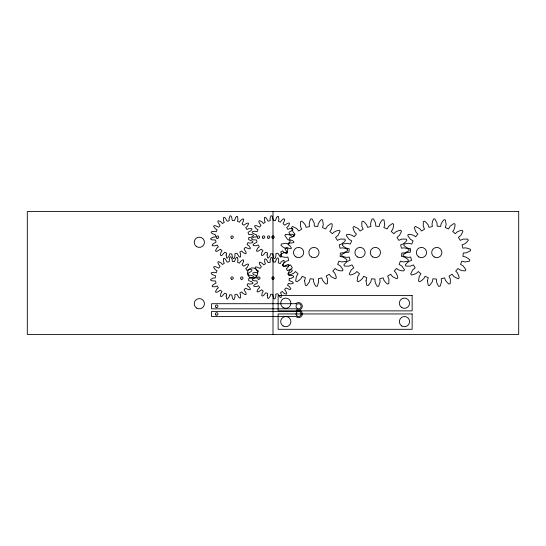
<?xml version="1.0" encoding="UTF-8"?>
<svg xmlns="http://www.w3.org/2000/svg" width="546" height="546" viewBox="0 0 546 546"><rect width="100%" height="100%" fill="white"/><g stroke="black" fill="none" stroke-linecap="round" stroke-linejoin="round"><path stroke-width="0.82" d="M273 211.575L273 334.425M226.133 255.05L226.604 257.917L227.436 258.115L229.163 255.787L229.613 253.808L231.797 253.979L232.473 257.33L233.258 258.586L234.111 258.517L235.039 255.774L234.855 253.747L236.991 253.242L238.663 256.217L239.803 257.166L240.595 256.838L240.622 253.938L239.824 252.075L241.694 250.928L242.99 252.498L245.584 253.794L246.232 253.242L245.905 251.795L244.028 248.942L245.454 247.277L248.56 248.703L250.041 248.805L250.484 248.075L248.805 245.714L247.065 244.669L247.904 242.642L249.87 243.147L252.737 242.677L252.935 241.844L251.822 240.868L248.628 239.667L248.805 237.483L250.832 237.353L253.405 236.022L253.337 235.169L251.979 234.582L248.566 234.425L248.061 232.289L251.037 230.617L251.986 229.477L251.658 228.685L248.758 228.658L246.894 229.456L245.748 227.586L247.318 226.29L248.614 223.696L248.061 223.048L246.615 223.369L243.762 225.252L242.096 223.826L243.523 220.72L243.625 219.239L242.895 218.796L240.533 220.475L239.489 222.215L237.462 221.376L237.967 219.403L237.496 216.544L236.664 216.346L235.688 217.458L234.487 220.652L232.303 220.475L231.627 217.131L230.842 215.875L229.989 215.936L229.061 218.687L229.245 220.714L227.109 221.219L225.437 218.243L224.297 217.294L223.505 217.622L223.478 220.516L224.276 222.386L222.406 223.532L221.11 221.963L218.516 220.666L217.868 221.219L218.195 222.666L220.072 225.518L218.646 227.177L215.54 225.757L214.059 225.655L213.616 226.385L215.295 228.747L217.035 229.791L216.196 231.811L214.23 231.313L211.363 231.784L211.165 232.616L212.278 233.592L215.472 234.794L215.295 236.978L213.268 237.107L210.695 238.438L210.763 239.291L212.121 239.878L215.534 240.035L216.039 242.165L213.063 243.844L212.114 244.983L212.442 245.768L215.342 245.802L217.206 245.004L218.352 246.874L216.782 248.171L215.486 250.764L216.039 251.413L217.485 251.085L220.338 249.208L222.004 250.634L220.912 252.354L220.475 255.221L221.205 255.665L222.481 254.914L224.611 252.238L226.638 253.085L226.133 255.05M226.133 296L226.604 298.867L227.436 299.065L229.163 296.737L229.613 294.758L231.797 294.929L232.473 298.28L233.258 299.536L234.111 299.467L235.039 296.724L234.855 294.697L236.991 294.192L238.663 297.167L239.803 298.116L240.595 297.788L240.622 294.888L239.824 293.025L241.694 291.878L242.99 293.448L245.584 294.744L246.232 294.192L245.905 292.745L244.028 289.892L245.454 288.227L248.56 289.653L250.041 289.755L250.484 289.025L248.805 286.664L247.065 285.619L247.904 283.592L249.87 284.097L252.737 283.627L252.935 282.794L251.822 281.818L248.628 280.617L248.805 278.433L252.15 277.757L253.405 276.972L253.337 276.119L250.594 275.191L248.566 275.375L248.061 273.239L251.037 271.567L251.986 270.427L251.658 269.635L248.758 269.608L246.894 270.406L245.748 268.536L247.318 267.24L248.614 264.646L248.061 263.998L246.615 264.319L243.762 266.202L242.096 264.776L243.523 261.671L243.625 260.189L242.895 259.746L240.533 261.425L239.489 263.165L237.462 262.326L237.967 260.353L237.496 257.494L236.664 257.296L235.688 258.408L234.487 261.602L232.303 261.425L232.173 259.398L230.842 256.825L229.989 256.886L229.402 258.251L229.245 261.664L227.109 262.169L225.437 259.193L224.297 258.244L223.505 258.572L223.478 261.466L224.276 263.336L222.406 264.482L221.11 262.913L218.516 261.616L217.868 262.169L218.195 263.616L220.072 266.468L218.646 268.127L215.54 266.707L214.059 266.605L213.616 267.335L215.295 269.697L217.035 270.741L216.196 272.761L214.23 272.263L211.363 272.734L211.165 273.566L212.278 274.542L215.472 275.744L215.295 277.928L213.268 278.057L210.695 279.388L210.763 280.241L212.121 280.828L215.534 280.985L216.039 283.115L213.063 284.794L212.114 285.933L212.442 286.718L215.342 286.752L217.206 285.954L218.352 287.824L216.782 289.121L215.486 291.714L216.039 292.363L217.485 292.035L220.338 290.158L222.004 291.584L220.912 293.304L220.475 296.171L221.205 296.615L222.481 295.864L224.611 293.188L226.638 294.035L226.133 296M267.083 254.989L267.554 257.849L268.386 258.053L270.113 255.726L270.563 253.74L272.747 253.917L273.423 257.268L274.208 258.524L275.061 258.456L275.989 255.705L275.805 253.685L277.941 253.173L279.613 256.149L280.753 257.105L281.545 256.777L281.572 253.876L280.774 252.006L282.644 250.867L283.94 252.429L286.534 253.733L287.182 253.173L286.855 251.733L284.978 248.88L286.404 247.215L289.51 248.635L290.991 248.737L291.434 248.007L289.755 245.645L288.015 244.608L288.854 242.581L290.82 243.086L293.687 242.615L293.885 241.782L292.772 240.806L289.578 239.598L289.755 237.414L293.1 236.739L294.355 235.954L294.287 235.101L291.544 234.179L289.517 234.364L289.011 232.227L291.987 230.549L292.936 229.416L292.608 228.624L289.708 228.597L287.844 229.395L286.698 227.525L288.268 226.228L289.564 223.635L289.011 222.98L287.565 223.307L284.712 225.184L283.046 223.758L284.473 220.652L284.575 219.178L283.845 218.728L281.483 220.407L280.439 222.154L278.412 221.314L278.917 219.342L278.446 216.482L277.614 216.277L276.638 217.39L275.437 220.591L273.253 220.413L272.577 217.062L271.792 215.806L270.939 215.875L270.011 218.625L270.195 220.645L268.059 221.157L266.387 218.182L265.247 217.226L264.455 217.554L264.428 220.454L265.226 222.324L263.356 223.464L262.06 221.901L259.466 220.598L258.818 221.157L259.145 222.597L261.022 225.45L259.596 227.116L256.49 225.696L255.009 225.594L254.566 226.324L256.245 228.685L257.985 229.73L257.146 231.75L255.18 231.245L252.313 231.716L252.115 232.548L253.228 233.524L256.422 234.732L256.245 236.916L254.218 237.046L251.645 238.377L251.713 239.23L253.071 239.817L256.483 239.974L256.989 242.103L254.013 243.782L253.064 244.915L253.392 245.707L256.292 245.734L258.156 244.936L259.302 246.812L257.732 248.102L256.436 250.696L256.989 251.351L258.435 251.024L261.288 249.147L262.954 250.573L261.862 252.286L261.425 255.153L262.155 255.603L263.431 254.845L265.561 252.177L267.588 253.023L267.083 254.989M267.26 295.468L267.717 298.239L268.523 298.437L270.195 296.178L270.639 294.253L272.754 294.43L273.41 297.679L274.174 298.894L275 298.833L275.901 296.164L275.723 294.198L277.791 293.707L279.416 296.594L280.521 297.515L281.286 297.201L281.313 294.39L280.542 292.574L282.357 291.468L283.613 292.984L286.124 294.246L286.759 293.707L286.445 292.308L284.616 289.537L286.002 287.926L289.018 289.305L290.452 289.4L290.882 288.697L289.25 286.404L287.565 285.394L288.377 283.429L290.288 283.92L293.065 283.463L293.257 282.657L292.178 281.709L289.08 280.542L289.25 278.419L291.216 278.296L293.714 277.006L293.652 276.174L292.335 275.607L289.025 275.457L288.527 273.389L291.414 271.758L292.335 270.659L292.021 269.895L289.209 269.867L287.394 270.639L286.288 268.823L287.81 267.567L289.066 265.049L288.534 264.421L287.128 264.735L284.364 266.557L282.746 265.172L284.125 262.162L284.227 260.729L283.517 260.292L281.224 261.923L280.214 263.616L278.255 262.797L278.74 260.886L278.283 258.115L277.477 257.917L276.529 258.995L275.361 262.1L273.246 261.93L272.59 258.681L271.826 257.459L271 257.528L270.099 260.189L270.277 262.155L268.209 262.646L266.584 259.76L265.479 258.838L264.714 259.159L264.687 261.971L265.458 263.779L263.643 264.892L262.387 263.37L259.876 262.107L259.241 262.646L259.555 264.046L261.384 266.817L259.998 268.427L256.982 267.049L255.548 266.953L255.119 267.656L256.75 269.949L258.435 270.959L257.623 272.925L255.712 272.434L252.935 272.891L252.743 273.703L253.822 274.645L256.92 275.812L256.75 277.934L254.784 278.057L252.286 279.354L252.348 280.18L253.665 280.746L256.975 280.897L257.473 282.964L254.586 284.596L253.665 285.695L253.979 286.466L256.791 286.493L258.606 285.715L259.712 287.53L258.19 288.786L256.934 291.305L257.466 291.933L258.872 291.619L261.636 289.796L263.254 291.182L262.196 292.847L261.773 295.625L262.483 296.062L263.718 295.331L265.786 292.738L267.745 293.557L267.26 295.468M304.607 280.76L305.351 285.278L306.661 285.599L309.391 281.92L310.101 278.794L313.554 279.074L313.588 281.586L314.619 284.357L315.861 286.343L317.206 286.24L318.666 281.9L318.379 278.699L321.744 277.9L322.563 280.282L324.392 282.596L326.187 284.097L327.436 283.586L327.484 279.006L326.221 276.058L329.177 274.256L331.224 276.726L335.319 278.774L336.343 277.9L335.831 275.621L334.609 272.932L332.862 271.116L335.114 268.489L337.175 269.936L340.022 270.734L342.356 270.898L343.059 269.744L340.411 266.011L337.653 264.366L338.984 261.172L342.089 261.971L346.608 261.22L346.928 259.91L345.174 258.367L342.601 256.907L340.124 256.47L340.404 253.016L343.605 252.812L347.672 250.71L347.563 249.365L345.42 248.437L342.519 247.843L340.028 248.191L339.23 244.826L341.612 244.014L343.925 242.178L345.427 240.383L344.915 239.134L340.335 239.087L337.387 240.349L335.585 237.394L338.056 235.346L340.103 231.251L339.23 230.228L336.95 230.74L334.261 231.961L332.446 233.708L329.818 231.456L331.265 229.395L332.064 226.549L332.221 224.215L331.074 223.512L327.341 226.167L325.696 228.917L322.502 227.586L323.293 224.481L322.55 219.963L321.239 219.642L319.697 221.403L318.236 223.969L317.799 226.447L314.346 226.174L314.141 222.966L312.039 218.898L310.694 219.007L309.766 221.15L309.173 224.051L309.521 226.542L306.156 227.341L305.337 224.959L303.508 222.645L301.713 221.144L300.464 221.656L300.416 226.235L301.679 229.184L298.723 230.992L296.676 228.515L292.581 226.467L291.557 227.341L292.069 229.62L293.291 232.316L295.038 234.125L292.786 236.752L290.725 235.306L287.879 234.507L285.544 234.35L284.841 235.497L287.489 239.23L290.247 240.875L288.916 244.069L285.811 243.277L281.292 244.021L280.972 245.331L282.726 246.874L285.299 248.334L287.776 248.771L287.496 252.225L284.295 252.429L280.228 254.532L280.337 255.876L282.48 256.804L285.381 257.398L287.872 257.05L288.67 260.415L286.288 261.234L283.975 263.063L282.473 264.858L282.985 266.107L287.565 266.155L290.513 264.892L292.315 267.847L289.844 269.895L287.797 273.99L288.67 275.013L290.95 274.501L293.639 273.28L295.454 271.533L298.082 273.785L296.362 276.494L295.679 281.026L296.826 281.729L298.839 280.542L301.017 278.542L302.204 276.324L305.398 277.655L304.607 280.76M366.032 280.76L366.775 285.278L368.086 285.599L370.816 281.92L371.526 278.794L374.979 279.074L375.013 281.586L376.044 284.357L377.286 286.343L378.631 286.24L380.091 281.9L379.804 278.699L383.169 277.9L383.988 280.282L385.817 282.596L387.612 284.097L388.861 283.586L388.909 279.006L387.646 276.058L390.602 274.256L392.649 276.726L396.744 278.774L397.768 277.9L397.256 275.621L396.034 272.932L394.287 271.116L396.539 268.489L398.6 269.936L401.447 270.734L403.781 270.898L404.484 269.744L401.836 266.011L399.078 264.366L400.409 261.172L403.514 261.971L408.033 261.22L408.353 259.91L406.599 258.367L404.026 256.907L401.549 256.47L401.829 253.016L405.03 252.812L409.097 250.71L408.988 249.365L406.845 248.437L403.944 247.843L401.453 248.191L400.655 244.826L403.037 244.014L405.35 242.178L406.852 240.383L406.34 239.134L401.76 239.087L398.812 240.349L397.01 237.394L399.481 235.346L401.528 231.251L400.655 230.228L398.375 230.74L395.686 231.961L393.871 233.708L391.243 231.456L392.69 229.395L393.489 226.549L393.646 224.215L392.499 223.512L388.766 226.167L387.121 228.917L383.927 227.586L384.718 224.481L383.975 219.963L382.664 219.642L381.122 221.403L379.661 223.969L379.224 226.447L375.771 226.174L375.566 222.966L373.464 218.898L372.119 219.007L371.191 221.15L370.598 224.051L370.946 226.542L367.581 227.341L366.762 224.959L364.933 222.645L363.138 221.144L361.889 221.656L361.841 226.235L363.104 229.184L360.148 230.992L358.101 228.515L354.006 226.467L352.982 227.341L353.494 229.62L354.716 232.316L356.463 234.125L354.211 236.752L352.15 235.306L349.303 234.507L346.969 234.35L346.266 235.497L348.914 239.23L351.672 240.875L350.341 244.069L347.236 243.277L342.717 244.021L342.397 245.331L344.151 246.874L346.724 248.334L349.201 248.771L348.921 252.225L345.72 252.429L341.653 254.532L341.762 255.876L343.905 256.804L346.806 257.398L349.297 257.05L350.095 260.415L347.713 261.234L345.4 263.063L343.898 264.858L344.41 266.107L348.99 266.155L351.938 264.892L353.74 267.847L351.269 269.895L349.222 273.99L350.095 275.013L352.375 274.501L355.064 273.28L356.879 271.533L359.507 273.785L357.787 276.494L357.104 281.026L358.251 281.729L360.264 280.542L362.442 278.542L363.629 276.324L366.823 277.655L366.032 280.76M427.457 280.76L428.2 285.278L429.511 285.599L432.241 281.92L432.951 278.794L436.404 279.074L436.438 281.586L437.469 284.357L438.711 286.343L440.056 286.24L441.516 281.9L441.229 278.699L444.594 277.9L445.413 280.282L447.242 282.596L449.037 284.097L450.286 283.586L450.334 279.006L449.071 276.058L452.027 274.256L454.074 276.726L458.169 278.774L459.193 277.9L458.681 275.621L457.459 272.932L455.712 271.116L457.964 268.489L460.025 269.936L462.872 270.734L465.206 270.898L465.909 269.744L463.261 266.011L460.503 264.366L461.834 261.172L464.939 261.971L469.458 261.22L469.778 259.91L468.024 258.367L465.451 256.907L462.974 256.47L463.254 253.016L466.455 252.812L470.522 250.71L470.413 249.365L468.27 248.437L465.369 247.843L462.878 248.191L462.08 244.826L464.462 244.014L466.775 242.178L468.277 240.383L467.765 239.134L463.185 239.087L460.237 240.349L458.435 237.394L460.906 235.346L462.953 231.251L462.08 230.228L459.8 230.74L457.111 231.961L455.296 233.708L452.668 231.456L454.115 229.395L454.914 226.549L455.071 224.215L453.924 223.512L450.191 226.167L448.546 228.917L445.352 227.586L446.143 224.481L445.399 219.963L444.089 219.642L442.547 221.403L441.086 223.969L440.649 226.447L437.196 226.174L436.991 222.966L434.889 218.898L433.544 219.007L432.616 221.15L432.022 224.051L432.371 226.542L429.006 227.341L428.187 224.959L426.358 222.645L424.563 221.144L423.314 221.656L423.266 226.235L424.529 229.184L421.573 230.992L419.526 228.515L415.431 226.467L414.407 227.341L414.919 229.62L416.141 232.316L417.888 234.125L415.636 236.752L413.575 235.306L410.728 234.507L408.394 234.35L407.691 235.497L410.339 239.23L413.097 240.875L411.766 244.069L408.661 243.277L404.142 244.021L403.822 245.331L405.576 246.874L408.149 248.334L410.626 248.771L410.346 252.225L407.145 252.429L403.078 254.532L403.187 255.876L405.33 256.804L408.231 257.398L410.722 257.05L411.52 260.415L409.138 261.234L406.825 263.063L405.323 264.858L405.835 266.107L410.415 266.155L413.363 264.892L415.165 267.847L412.694 269.895L410.647 273.99L411.52 275.013L413.8 274.501L416.489 273.28L418.304 271.533L420.932 273.785L419.212 276.494L418.529 281.026L419.676 281.729L421.689 280.542L423.867 278.542L425.054 276.324L428.248 277.655L427.457 280.76M518.7 211.575L27.3 211.575L27.3 334.425L518.7 334.425L518.7 211.575M412.141 295.522L278.119 295.522L278.119 310.879L412.141 310.879L412.141 295.522M295.939 303.712L211.575 303.712L211.575 308.831L295.939 308.831A3.686 3.686 0 0 0 301.187 308.893A3.686 3.686 0 0 0 301.187 303.651A3.686 3.686 0 0 0 295.939 303.712M295.939 311.391L211.575 311.391L211.575 316.509L295.939 316.509A3.686 3.686 0 0 0 301.187 316.571A3.686 3.686 0 0 0 301.187 311.329A3.686 3.686 0 0 0 295.939 311.391M412.141 313.95L278.119 313.95L278.119 329.306L412.141 329.306L412.141 313.95M262.919 238.158A1.215 1.215 0 0 0 264.749 237.107A1.215 1.215 0 0 0 262.919 236.049A1.215 1.215 0 0 0 262.919 238.158M434.241 256.961A5.119 5.119 0 0 0 441.919 252.525A5.119 5.119 0 0 0 434.241 248.089A5.119 5.119 0 0 0 434.241 256.961M418.884 256.961A5.119 5.119 0 0 0 426.562 252.525A5.119 5.119 0 0 0 418.884 248.089A5.119 5.119 0 0 0 418.884 256.961M372.816 256.961A5.119 5.119 0 0 0 380.494 252.525A5.119 5.119 0 0 0 372.816 248.089A5.119 5.119 0 0 0 372.816 256.961M357.459 256.961A5.119 5.119 0 0 0 365.137 252.525A5.119 5.119 0 0 0 357.459 248.089A5.119 5.119 0 0 0 357.459 256.961M296.034 256.961A5.119 5.119 0 0 0 303.712 252.525A5.119 5.119 0 0 0 296.034 248.089A5.119 5.119 0 0 0 296.034 256.961M311.391 256.961A5.119 5.119 0 0 0 319.069 252.525A5.119 5.119 0 0 0 311.391 248.089A5.119 5.119 0 0 0 311.391 256.961M249.966 277.436A5.119 5.119 0 0 0 257.644 273A5.119 5.119 0 0 0 249.966 268.564A5.119 5.119 0 0 0 249.966 277.436M196.772 308.149A5.119 5.119 0 0 0 204.45 303.712A5.119 5.119 0 0 0 196.772 299.276A5.119 5.119 0 0 0 196.772 308.149M196.458 246.526A5.119 5.119 0 0 0 204.436 242.656A5.119 5.119 0 0 0 197.092 237.681A5.119 5.119 0 0 0 196.458 246.526M401.795 307.569A5.119 5.119 0 0 0 409.575 303.323A5.119 5.119 0 0 0 402.006 298.71A5.119 5.119 0 0 0 401.795 307.569M283.135 307.569A5.119 5.119 0 0 0 290.916 303.323A5.119 5.119 0 0 0 283.347 298.71A5.119 5.119 0 0 0 283.135 307.569M401.795 325.996A5.119 5.119 0 0 0 409.575 321.751A5.119 5.119 0 0 0 402.006 317.137A5.119 5.119 0 0 0 401.795 325.996M283.135 325.996A5.119 5.119 0 0 0 290.916 321.751A5.119 5.119 0 0 0 283.347 317.137A5.119 5.119 0 0 0 283.135 325.996M216.025 307.364A1.283 1.283 0 0 0 217.97 306.299A1.283 1.283 0 0 0 216.08 305.146A1.283 1.283 0 0 0 216.025 307.364M216.004 315.028A1.283 1.283 0 0 0 217.97 314.011A1.283 1.283 0 0 0 216.107 312.81A1.283 1.283 0 0 0 216.004 315.028M297.174 316.079A2.559 2.559 0 0 0 301.146 314.114A2.559 2.559 0 0 0 297.454 311.657A2.559 2.559 0 0 0 297.174 316.079M297.174 308.401A2.559 2.559 0 0 0 301.146 306.436A2.559 2.559 0 0 0 297.454 303.979A2.559 2.559 0 0 0 297.174 308.401M258.19 279.095A1.181 1.181 0 0 0 260.026 278.201A1.181 1.181 0 0 0 258.333 277.061A1.181 1.181 0 0 0 258.19 279.095M272.338 279.095A1.181 1.181 0 0 0 274.174 278.201A1.181 1.181 0 0 0 272.488 277.061A1.181 1.181 0 0 0 272.338 279.095M216.851 238.22A1.215 1.215 0 0 0 218.68 237.169A1.215 1.215 0 0 0 216.851 236.118A1.215 1.215 0 0 0 216.851 238.22M231.443 238.22A1.215 1.215 0 0 0 233.265 237.169A1.215 1.215 0 0 0 231.443 236.118A1.215 1.215 0 0 0 231.443 238.22M257.801 238.158A1.215 1.215 0 0 0 259.63 237.107A1.215 1.215 0 0 0 257.801 236.049A1.215 1.215 0 0 0 257.801 238.158M272.393 238.158A1.215 1.215 0 0 0 274.215 237.107A1.215 1.215 0 0 0 272.393 236.049A1.215 1.215 0 0 0 272.393 238.158M241.161 279.177A1.228 1.228 0 0 0 243.004 278.119A1.228 1.228 0 0 0 241.161 277.061A1.228 1.228 0 0 0 241.161 279.177M231.436 279.177A1.228 1.228 0 0 0 233.279 278.119A1.228 1.228 0 0 0 231.436 277.061A1.228 1.228 0 0 0 231.436 279.177M268.038 238.158A1.215 1.215 0 0 0 269.867 237.107A1.215 1.215 0 0 0 268.038 236.049A1.215 1.215 0 0 0 268.038 238.158"/></g></svg>
